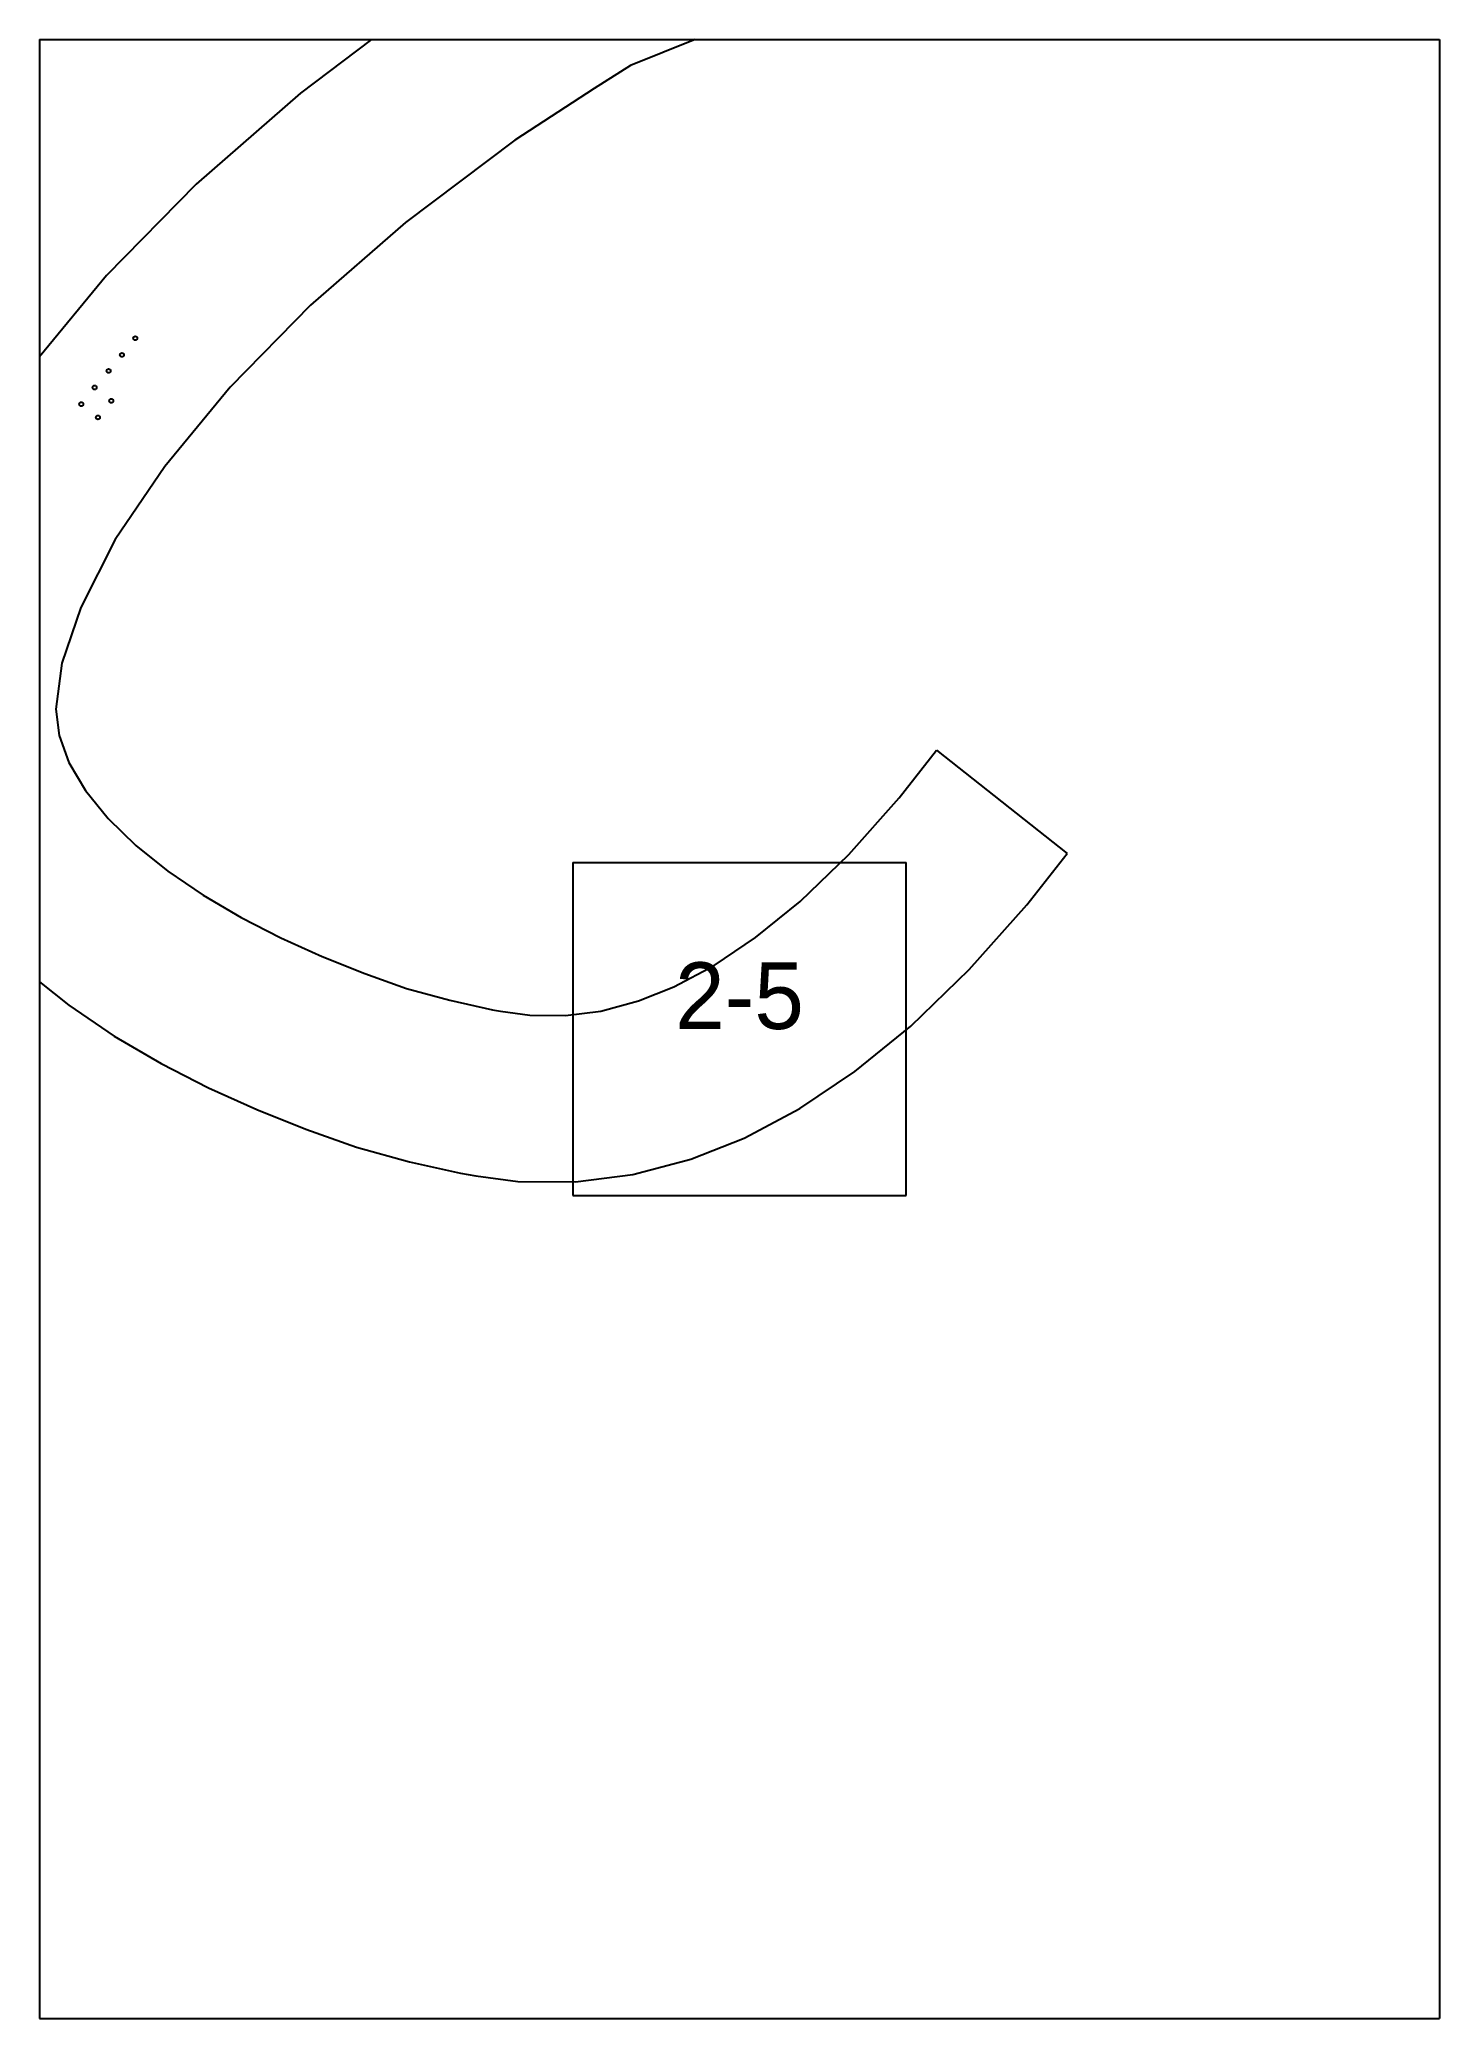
# Paper-space layout 'Plan 2-5' of a CAD drawing. Header units: metres, sheet in millimetres. Extents: x 0 to 210, y 0 to 297.
# The model-space entities are those that its viewports show. They can reach past a viewport. Long polylines and large blocks are cut down to what shows.
import ezdxf
from ezdxf.enums import TextEntityAlignment as Align

# ---------------------------------------------------------------- set-up
doc = ezdxf.new("R2010")
doc.units = ezdxf.units.M
for name, color, linetype in [('default', 7, 'Continuous'), ('mcircles', 7, 'Continuous'), ('TEXTLAYER', 7, 'Continuous'), ('VIEWPORTS', 7, 'Continuous')]:
    doc.layers.add(name, color=color, linetype=linetype)

msp = doc.modelspace()

# ---------------------------------------------------------------- linework, layer by layer
at = {"color": 9}
for p, q in [((840, 0), (840, -297)), ((840, 0), (840, -297)), ((1050, 0), (1050, -297)), ((630, -297), (840, -297)), ((630, -297), (840, -297)), ((840, -297), (1050, -297)), ((840, -297), (840, -594)), ((840, -297), (1050, -297)), ((840, -297), (840, -594)), ((1050, -297), (1050, -594)), ((920, -420.5), (970, -420.5)), ((920, -420.5), (920, -470.5)), ((970, -470.5), (970, -420.5)), ((920, -470.5), (970, -470.5)), ((630, -594), (840, -594)), ((630, -594), (840, -594)), ((840, -594), (1050, -594)), ((840, -594), (840, -891)), ((840, -594), (1050, -594)), ((840, -594), (840, -891)), ((1050, -594), (1050, -891))]:
    msp.add_line(p, q, dxfattribs=at)
at = {"layer": 'default', "color": 7, "linetype": 'Continuous'}
for p, q in [((896.93, -291.61), (879.15, -305.02)), ((946.71, -293.63), (928.65, -300.9)), ((928.65, -300.9), (923.21, -304.33)), ((879.15, -305.02), (863.5, -318.7)), ((923.21, -304.33), (911.28, -312.08)), ((911.28, -312.08), (894.91, -324.43)), ((863.5, -318.7), (850.02, -332.43)), ((894.91, -324.43), (880.66, -336.88)), ((850.02, -332.43), (838.77, -346.09)), ((880.66, -336.88), (868.61, -349.15)), ((838.77, -346.09), (829.76, -359.38)), ((868.61, -349.15), (858.78, -361.07)), ((858.78, -361.07), (851.32, -372.03)), ((851.32, -372.03), (846.18, -382.26)), ((846.18, -382.26), (843.32, -390.59)), ((843.32, -390.59), (842.46, -397.52)), ((842.46, -397.52), (842.94, -401.45)), ((842.94, -401.45), (844.4, -405.52)), ((968.93, -410.8), (974.54, -403.66)), ((974.54, -403.66), (994.18, -419.14)), ((974.54, -403.66), (974.54, -403.66)), ((844.4, -405.52), (846.87, -409.72)), ((846.87, -409.72), (850.27, -413.92)), ((961.4, -419.29), (968.93, -410.8)), ((850.27, -413.92), (854.46, -417.98)), ((854.46, -417.98), (859.26, -421.83)), ((954.09, -426.36), (961.4, -419.29)), ((988.1, -426.84), (994.18, -419.14)), ((994.18, -419.14), (994.18, -419.14)), ((859.26, -421.83), (864.55, -425.42)), ((864.55, -425.42), (870.25, -428.75)), ((947.42, -431.79), (954.09, -426.36)), ((979.45, -436.58), (988.1, -426.84)), ((870.25, -428.75), (876.2, -431.8)), ((876.2, -431.8), (882.41, -434.6)), ((941.19, -435.98), (947.42, -431.79)), ((882.41, -434.6), (888.8, -437.17)), ((935.17, -439.18), (941.19, -435.98)), ((970.68, -445.06), (979.45, -436.58)), ((837.9, -436.71), (844.41, -441.94)), ((888.8, -437.17), (895.05, -439.4)), ((895.05, -439.4), (901.52, -441.16)), ((929.86, -441.29), (935.17, -439.18)), ((844.41, -441.94), (851.21, -446.56)), ((901.52, -441.16), (907.93, -442.6)), ((924.21, -442.8), (929.86, -441.29)), ((907.93, -442.6), (909.17, -442.8)), ((909.17, -442.8), (913.56, -443.43)), ((913.56, -443.43), (918.91, -443.48)), ((918.91, -443.48), (924.21, -442.8)), ((962.29, -451.89), (970.68, -445.06)), ((851.21, -446.56), (858.22, -450.67)), ((858.22, -450.67), (865.34, -454.32)), ((865.34, -454.32), (872.6, -457.6)), ((954.03, -457.42), (962.29, -451.89)), ((872.6, -457.6), (879.95, -460.55)), ((945.68, -461.86), (954.03, -457.42)), ((879.95, -460.55), (887.56, -463.25)), ((887.56, -463.25), (895.49, -465.42)), ((937.71, -465.03), (945.68, -461.86)), ((895.49, -465.42), (903.13, -467.13)), ((929.02, -467.34), (937.71, -465.03)), ((903.13, -467.13), (905.42, -467.52)), ((905.42, -467.52), (911.76, -468.37)), ((911.76, -468.37), (920.39, -468.44)), ((920.39, -468.44), (929.02, -467.34))]:
    msp.add_line(p, q, dxfattribs=at)
at = {"layer": 'mcircles', "color": 7, "linetype": 'Continuous'}
for centre in [(854.36, -341.82), (852.36, -344.32), (850.36, -346.72), (848.26, -349.22), (846.26, -351.72), (848.76, -353.72), (850.76, -351.22)]:
    msp.add_circle(centre, 0.3, dxfattribs=at)

# ---------------------------------------------------------------- texts
at = {"layer": 'TEXTLAYER', "color": 1}
msp.add_text('2-5', height=10, dxfattribs=at).set_placement((945, -445.5), align=Align.CENTER)

psp = doc.layouts.new('Plan 2-5')

# ---------------------------------------------------------------- viewports
at = {"layer": 'VIEWPORTS'}
psp.add_viewport(center=(105, 148.5), size=(210, 297), view_center_point=(945, -445.5), view_height=297, dxfattribs=at)

doc.saveas('drawing.dxf')
